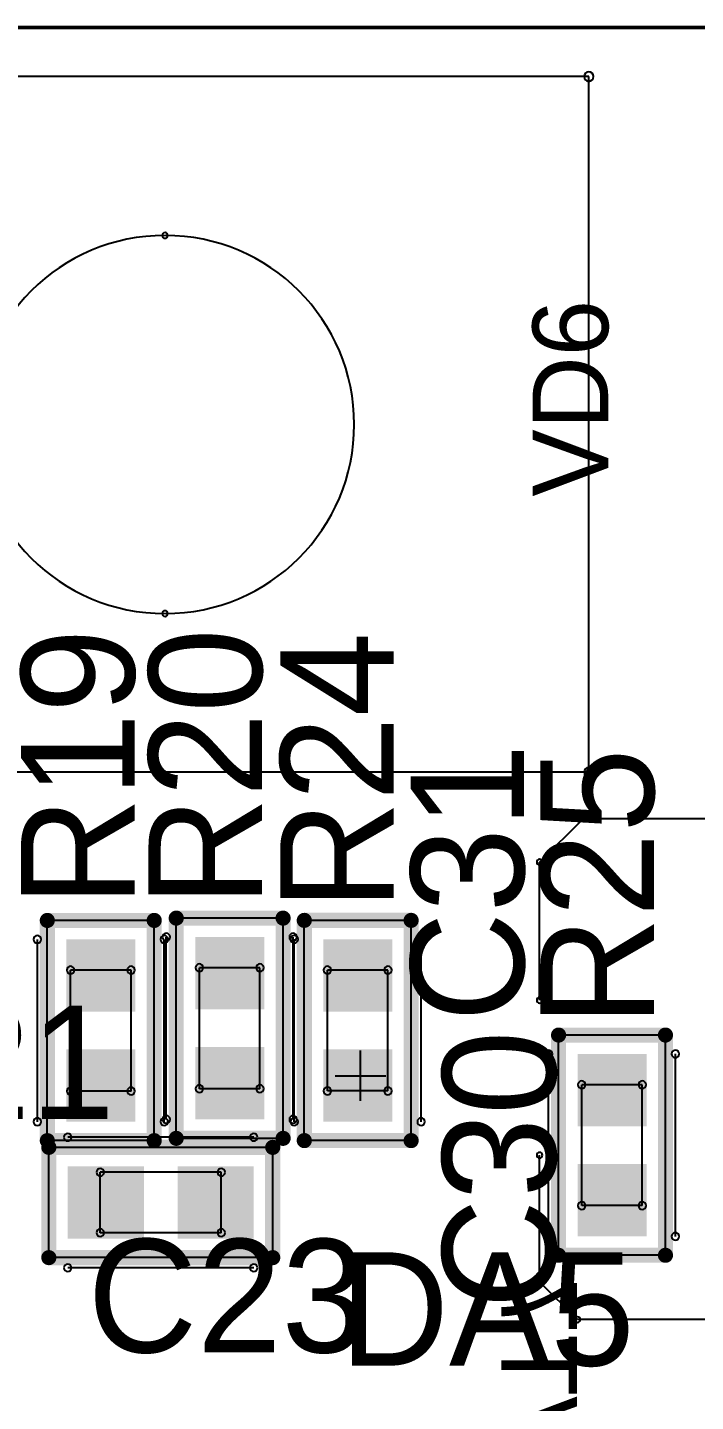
# Model space of a CAD drawing. Extents: x 23089 to 26449, y -1278 to -524.
# Drawn here: x 26348.05 to 26370.12, y -1090.04 to -1044.62 of the extents above; entities that cross this region are included whole.
import ezdxf

# ---------------------------------------------------------------- set-up
doc = ezdxf.new("R2010")
doc.units = 0
doc.header["$MEASUREMENT"] = 0
doc.layers.get('0').update_dxf_attribs({"linetype": 'CONTINUOUS', "lineweight": 50})
for name, color, linetype in [('BottomOverlay', 54, 'CONTINUOUS'), ('BottomPaste', 16, 'CONTINUOUS'), ('Mechanical20', 56, 'CONTINUOUS'), ('Mechanical21', 56, 'CONTINUOUS'), ('Mechanical23', 56, 'CONTINUOUS'), ('TopOverlay', 2, 'CONTINUOUS')]:
    doc.layers.add(name, color=color, linetype=linetype)
doc.styles.get("Standard").update_dxf_attribs({"font": 'ec5cdwin.shx'})

msp = doc.modelspace()

# ---------------------------------------------------------------- linework, layer by layer
msp.add_line((26439.095, -1044.616), (26314.095, -1044.616))
at = {"layer": 'BottomOverlay'}
for p, q in [((26348.377, -1080.793), (26348.377, -1074.763)), ((26352.568, -1080.793), (26352.568, -1074.763)), ((26352.636, -1080.717), (26352.636, -1074.687)), ((26356.827, -1080.717), (26356.827, -1074.687)), ((26356.865, -1080.792), (26356.865, -1074.761)), ((26361.056, -1080.792), (26361.056, -1074.761)), ((26365.266, -1084.583), (26365.266, -1078.553)), ((26369.457, -1084.583), (26369.457, -1078.553)), ((26355.528, -1081.305), (26349.382, -1081.305)), ((26355.528, -1085.623), (26349.382, -1085.623))]:
    msp.add_line(p, q, dxfattribs=at)
for centre, start, end in [((26348.377, -1074.763), 90, 270), ((26348.377, -1074.763), 270, 90), ((26352.568, -1074.763), 90, 270), ((26352.636, -1074.687), 90, 270), ((26352.568, -1074.763), 270, 90), ((26352.636, -1074.687), 270, 90), ((26356.827, -1074.687), 90, 270), ((26356.865, -1074.761), 90, 270), ((26356.827, -1074.687), 270, 90), ((26356.865, -1074.761), 270, 90), ((26361.056, -1074.761), 90, 270), ((26361.056, -1074.761), 270, 90), ((26365.266, -1078.553), 90, 270), ((26365.266, -1078.553), 270, 90), ((26369.457, -1078.553), 90, 270), ((26369.457, -1078.553), 270, 90), ((26348.377, -1080.793), 90, 270), ((26348.377, -1080.793), 270, 90), ((26352.568, -1080.793), 90, 270), ((26352.636, -1080.717), 90, 270), ((26352.568, -1080.793), 270, 90), ((26352.636, -1080.717), 270, 90), ((26356.827, -1080.717), 90, 270), ((26356.865, -1080.792), 90, 270), ((26356.827, -1080.717), 270, 90), ((26356.865, -1080.792), 270, 90), ((26361.056, -1080.792), 90, 270), ((26361.056, -1080.792), 270, 90), ((26349.382, -1081.305), 0, 180), ((26349.382, -1081.305), 180, 0), ((26355.528, -1081.305), 0, 180), ((26355.528, -1081.305), 180, 0), ((26365.266, -1084.583), 90, 270), ((26365.266, -1084.583), 270, 90), ((26369.457, -1084.583), 90, 270), ((26369.457, -1084.583), 270, 90), ((26349.382, -1085.623), 0, 180), ((26349.382, -1085.623), 180, 0), ((26355.528, -1085.623), 0, 180), ((26355.528, -1085.623), 180, 0)]:
    msp.add_arc(centre, 0.125, start, end, dxfattribs=at)
at = {"layer": 'BottomPaste'}
for points in [[(26351.613, -1074.763), (26351.613, -1077.158), (26349.332, -1074.763), (26349.332, -1077.158)], [(26355.871, -1074.687), (26355.871, -1077.082), (26353.591, -1074.687), (26353.591, -1077.082)], [(26360.101, -1074.761), (26360.101, -1077.157), (26357.821, -1074.761), (26357.821, -1077.157)], [(26351.613, -1078.398), (26351.613, -1080.793), (26349.332, -1078.398), (26349.332, -1080.793)], [(26355.871, -1078.322), (26355.871, -1080.717), (26353.591, -1078.322), (26353.591, -1080.717)], [(26360.101, -1078.396), (26360.101, -1080.792), (26357.821, -1078.396), (26357.821, -1080.792)], [(26368.502, -1078.553), (26368.502, -1080.948), (26366.222, -1078.553), (26366.222, -1080.948)], [(26351.898, -1084.661), (26349.382, -1084.661), (26351.898, -1082.266), (26349.382, -1082.266)], [(26355.528, -1084.661), (26353.011, -1084.661), (26355.528, -1082.266), (26353.011, -1082.266)], [(26368.502, -1082.188), (26368.502, -1084.583), (26366.222, -1082.188), (26366.222, -1084.583)]]:
    msp.add_solid(points, dxfattribs=at)
at = {"layer": 'Mechanical20'}
for p, q in [((26352.238, -1074.138), (26348.707, -1074.138)), ((26348.707, -1081.418), (26348.707, -1074.138)), ((26352.238, -1081.418), (26352.238, -1074.138)), ((26356.496, -1074.062), (26352.966, -1074.062)), ((26352.966, -1081.342), (26352.966, -1074.062)), ((26356.496, -1081.342), (26356.496, -1074.062)), ((26360.726, -1074.136), (26357.196, -1074.136)), ((26357.196, -1081.417), (26357.196, -1074.136)), ((26360.726, -1081.417), (26360.726, -1074.136)), ((26369.127, -1077.928), (26365.597, -1077.928)), ((26365.597, -1085.208), (26365.597, -1077.928)), ((26369.127, -1085.208), (26369.127, -1077.928)), ((26352.238, -1081.418), (26348.707, -1081.418)), ((26356.496, -1081.342), (26352.966, -1081.342)), ((26360.726, -1081.417), (26357.196, -1081.417)), ((26348.757, -1085.286), (26348.757, -1081.641)), ((26356.153, -1081.641), (26348.757, -1081.641)), ((26356.153, -1085.286), (26356.153, -1081.641)), ((26369.127, -1085.208), (26365.597, -1085.208)), ((26356.153, -1085.286), (26348.757, -1085.286))]:
    msp.add_line(p, q, dxfattribs=at)
for centre, start, end in [((26348.707, -1074.138), 90, 270), ((26348.707, -1074.138), 90, 270), ((26348.707, -1074.138), 270, 90), ((26348.707, -1074.138), 270, 90), ((26352.238, -1074.138), 90, 270), ((26352.238, -1074.138), 90, 270), ((26352.238, -1074.138), 270, 90), ((26352.238, -1074.138), 270, 90), ((26352.966, -1074.062), 90, 270), ((26352.966, -1074.062), 90, 270), ((26352.966, -1074.062), 270, 90), ((26352.966, -1074.062), 270, 90), ((26356.496, -1074.062), 90, 270), ((26356.496, -1074.062), 90, 270), ((26356.496, -1074.062), 270, 90), ((26356.496, -1074.062), 270, 90), ((26357.196, -1074.136), 90, 270), ((26357.196, -1074.136), 90, 270), ((26357.196, -1074.136), 270, 90), ((26357.196, -1074.136), 270, 90), ((26360.726, -1074.136), 90, 270), ((26360.726, -1074.136), 90, 270), ((26360.726, -1074.136), 270, 90), ((26360.726, -1074.136), 270, 90), ((26365.597, -1077.928), 90, 270), ((26365.597, -1077.928), 90, 270), ((26365.597, -1077.928), 270, 90), ((26365.597, -1077.928), 270, 90), ((26369.127, -1077.928), 90, 270), ((26369.127, -1077.928), 90, 270), ((26369.127, -1077.928), 270, 90), ((26369.127, -1077.928), 270, 90), ((26348.707, -1081.418), 90, 270), ((26348.707, -1081.418), 90, 270), ((26348.757, -1081.641), 0, 180), ((26348.757, -1081.641), 0, 180), ((26348.707, -1081.418), 270, 90), ((26348.707, -1081.418), 270, 90), ((26352.238, -1081.418), 90, 270), ((26352.238, -1081.418), 90, 270), ((26352.238, -1081.418), 270, 90), ((26352.238, -1081.418), 270, 90), ((26352.966, -1081.342), 90, 270), ((26352.966, -1081.342), 90, 270), ((26352.966, -1081.342), 270, 90), ((26352.966, -1081.342), 270, 90), ((26356.153, -1081.641), 0, 180), ((26356.153, -1081.641), 0, 180), ((26356.496, -1081.342), 90, 270), ((26356.496, -1081.342), 90, 270), ((26356.496, -1081.342), 270, 90), ((26356.496, -1081.342), 270, 90), ((26357.196, -1081.417), 90, 270), ((26357.196, -1081.417), 90, 270), ((26357.196, -1081.417), 270, 90), ((26357.196, -1081.417), 270, 90), ((26360.726, -1081.417), 90, 270), ((26360.726, -1081.417), 90, 270), ((26360.726, -1081.417), 270, 90), ((26360.726, -1081.417), 270, 90), ((26348.757, -1081.641), 180, 0), ((26348.757, -1081.641), 180, 0), ((26356.153, -1081.641), 180, 0), ((26356.153, -1081.641), 180, 0), ((26348.757, -1085.286), 0, 180), ((26348.757, -1085.286), 0, 180), ((26356.153, -1085.286), 0, 180), ((26356.153, -1085.286), 0, 180), ((26365.597, -1085.208), 90, 270), ((26365.597, -1085.208), 90, 270), ((26365.597, -1085.208), 270, 90), ((26365.597, -1085.208), 270, 90), ((26369.127, -1085.208), 90, 270), ((26369.127, -1085.208), 90, 270), ((26369.127, -1085.208), 270, 90), ((26369.127, -1085.208), 270, 90), ((26348.757, -1085.286), 180, 0), ((26348.757, -1085.286), 180, 0), ((26356.153, -1085.286), 180, 0), ((26356.153, -1085.286), 180, 0)]:
    msp.add_arc(centre, 0.125, start, end, dxfattribs=at)
at = {"layer": 'Mechanical21', "const_width": 0.5}
for points in [[(26348.707, -1081.418), (26348.707, -1074.138)], [(26352.238, -1074.138), (26348.707, -1074.138)], [(26352.238, -1081.418), (26352.238, -1074.138)], [(26352.966, -1081.342), (26352.966, -1074.062)], [(26356.496, -1074.062), (26352.966, -1074.062)], [(26356.496, -1081.342), (26356.496, -1074.062)], [(26357.196, -1081.417), (26357.196, -1074.136)], [(26360.726, -1074.136), (26357.196, -1074.136)], [(26360.726, -1081.417), (26360.726, -1074.136)], [(26365.597, -1085.208), (26365.597, -1077.928)], [(26369.127, -1077.928), (26365.597, -1077.928)], [(26369.127, -1085.208), (26369.127, -1077.928)], [(26352.238, -1081.418), (26348.707, -1081.418)], [(26356.496, -1081.342), (26352.966, -1081.342)], [(26360.726, -1081.417), (26357.196, -1081.417)], [(26356.153, -1081.641), (26348.757, -1081.641)], [(26348.757, -1085.286), (26348.757, -1081.641)], [(26356.153, -1085.286), (26356.153, -1081.641)], [(26356.153, -1085.286), (26348.757, -1085.286)], [(26369.127, -1085.208), (26365.597, -1085.208)]]:
    msp.add_lwpolyline(points, dxfattribs=at)
at = {"layer": 'Mechanical21', "const_width": 0.25}
for points in [[(26348.707, -1074.013, -1), (26348.707, -1074.263, -1)], [(26348.707, -1074.013, -1), (26348.707, -1074.263, -1)], [(26352.238, -1074.013, -1), (26352.238, -1074.263, -1)], [(26352.238, -1074.013, -1), (26352.238, -1074.263, -1)], [(26352.966, -1073.937, -1), (26352.966, -1074.187, -1)], [(26352.966, -1073.937, -1), (26352.966, -1074.187, -1)], [(26356.496, -1073.937, -1), (26356.496, -1074.187, -1)], [(26356.496, -1073.937, -1), (26356.496, -1074.187, -1)], [(26357.196, -1074.011, -1), (26357.196, -1074.261, -1)], [(26357.196, -1074.011, -1), (26357.196, -1074.261, -1)], [(26360.726, -1074.011, -1), (26360.726, -1074.261, -1)], [(26360.726, -1074.011, -1), (26360.726, -1074.261, -1)], [(26365.597, -1077.803, -1), (26365.597, -1078.053, -1)], [(26365.597, -1077.803, -1), (26365.597, -1078.053, -1)], [(26369.127, -1077.803, -1), (26369.127, -1078.053, -1)], [(26369.127, -1077.803, -1), (26369.127, -1078.053, -1)], [(26348.707, -1081.293, -1), (26348.707, -1081.543, -1)], [(26348.707, -1081.293, -1), (26348.707, -1081.543, -1)], [(26352.238, -1081.293, -1), (26352.238, -1081.543, -1)], [(26352.238, -1081.293, -1), (26352.238, -1081.543, -1)], [(26352.966, -1081.217, -1), (26352.966, -1081.467, -1)], [(26352.966, -1081.217, -1), (26352.966, -1081.467, -1)], [(26356.496, -1081.217, -1), (26356.496, -1081.467, -1)], [(26356.496, -1081.217, -1), (26356.496, -1081.467, -1)], [(26357.196, -1081.292, -1), (26357.196, -1081.542, -1)], [(26357.196, -1081.292, -1), (26357.196, -1081.542, -1)], [(26360.726, -1081.292, -1), (26360.726, -1081.542, -1)], [(26360.726, -1081.292, -1), (26360.726, -1081.542, -1)], [(26348.882, -1081.641, -1), (26348.632, -1081.641, -1)], [(26348.882, -1081.641, -1), (26348.632, -1081.641, -1)], [(26356.278, -1081.641, -1), (26356.028, -1081.641, -1)], [(26356.278, -1081.641, -1), (26356.028, -1081.641, -1)], [(26348.882, -1085.286, -1), (26348.632, -1085.286, -1)], [(26348.882, -1085.286, -1), (26348.632, -1085.286, -1)], [(26356.278, -1085.286, -1), (26356.028, -1085.286, -1)], [(26356.278, -1085.286, -1), (26356.028, -1085.286, -1)], [(26365.597, -1085.083, -1), (26365.597, -1085.333, -1)], [(26365.597, -1085.083, -1), (26365.597, -1085.333, -1)], [(26369.127, -1085.083, -1), (26369.127, -1085.333, -1)], [(26369.127, -1085.083, -1), (26369.127, -1085.333, -1)]]:
    msp.add_lwpolyline(points, format="xyb", close=True, dxfattribs=at)
at = {"layer": 'Mechanical23'}
for p, q in [((26355.731, -1075.702), (26353.731, -1075.702)), ((26353.731, -1079.702), (26353.731, -1075.702)), ((26355.731, -1079.702), (26355.731, -1075.702)), ((26351.473, -1075.778), (26349.473, -1075.778)), ((26349.473, -1079.778), (26349.473, -1075.778)), ((26351.473, -1079.778), (26351.473, -1075.778)), ((26359.961, -1075.777), (26357.961, -1075.777)), ((26357.961, -1079.777), (26357.961, -1075.777)), ((26359.961, -1079.777), (26359.961, -1075.777)), ((26351.473, -1079.778), (26349.473, -1079.778)), ((26355.731, -1079.702), (26353.731, -1079.702)), ((26359.961, -1079.777), (26357.961, -1079.777)), ((26368.362, -1079.568), (26366.362, -1079.568)), ((26366.362, -1083.568), (26366.362, -1079.568)), ((26368.362, -1083.568), (26368.362, -1079.568)), ((26350.455, -1084.464), (26350.455, -1082.464)), ((26354.455, -1082.464), (26350.455, -1082.464)), ((26354.455, -1084.464), (26354.455, -1082.464)), ((26368.362, -1083.568), (26366.362, -1083.568)), ((26354.455, -1084.464), (26350.455, -1084.464))]:
    msp.add_line(p, q, dxfattribs=at)
for centre, start, end in [((26349.473, -1075.778), 90, 270), ((26349.473, -1075.778), 90, 270), ((26349.473, -1075.778), 270, 90), ((26349.473, -1075.778), 270, 90), ((26351.473, -1075.778), 90, 270), ((26351.473, -1075.778), 90, 270), ((26351.473, -1075.778), 270, 90), ((26351.473, -1075.778), 270, 90), ((26353.731, -1075.702), 90, 270), ((26353.731, -1075.702), 90, 270), ((26353.731, -1075.702), 270, 90), ((26353.731, -1075.702), 270, 90), ((26355.731, -1075.702), 90, 270), ((26355.731, -1075.702), 90, 270), ((26355.731, -1075.702), 270, 90), ((26355.731, -1075.702), 270, 90), ((26357.961, -1075.777), 90, 270), ((26357.961, -1075.777), 90, 270), ((26357.961, -1075.777), 270, 90), ((26357.961, -1075.777), 270, 90), ((26359.961, -1075.777), 90, 270), ((26359.961, -1075.777), 90, 270), ((26359.961, -1075.777), 270, 90), ((26359.961, -1075.777), 270, 90), ((26349.473, -1079.778), 90, 270), ((26349.473, -1079.778), 90, 270), ((26349.473, -1079.778), 270, 90), ((26349.473, -1079.778), 270, 90), ((26351.473, -1079.778), 90, 270), ((26351.473, -1079.778), 90, 270), ((26351.473, -1079.778), 270, 90), ((26351.473, -1079.778), 270, 90), ((26353.731, -1079.702), 90, 270), ((26353.731, -1079.702), 90, 270), ((26353.731, -1079.702), 270, 90), ((26353.731, -1079.702), 270, 90), ((26355.731, -1079.702), 90, 270), ((26355.731, -1079.702), 90, 270), ((26355.731, -1079.702), 270, 90), ((26355.731, -1079.702), 270, 90), ((26357.961, -1079.777), 90, 270), ((26357.961, -1079.777), 90, 270), ((26357.961, -1079.777), 270, 90), ((26357.961, -1079.777), 270, 90), ((26359.961, -1079.777), 90, 270), ((26359.961, -1079.777), 90, 270), ((26359.961, -1079.777), 270, 90), ((26359.961, -1079.777), 270, 90), ((26366.362, -1079.568), 90, 270), ((26366.362, -1079.568), 90, 270), ((26366.362, -1079.568), 270, 90), ((26366.362, -1079.568), 270, 90), ((26368.362, -1079.568), 90, 270), ((26368.362, -1079.568), 90, 270), ((26368.362, -1079.568), 270, 90), ((26368.362, -1079.568), 270, 90), ((26350.455, -1082.464), 0, 180), ((26350.455, -1082.464), 0, 180), ((26350.455, -1082.464), 180, 0), ((26350.455, -1082.464), 180, 0), ((26354.455, -1082.464), 0, 180), ((26354.455, -1082.464), 0, 180), ((26354.455, -1082.464), 180, 0), ((26354.455, -1082.464), 180, 0), ((26366.362, -1083.568), 90, 270), ((26366.362, -1083.568), 90, 270), ((26366.362, -1083.568), 270, 90), ((26366.362, -1083.568), 270, 90), ((26368.362, -1083.568), 90, 270), ((26368.362, -1083.568), 90, 270), ((26368.362, -1083.568), 270, 90), ((26368.362, -1083.568), 270, 90), ((26350.455, -1084.464), 0, 180), ((26350.455, -1084.464), 0, 180), ((26354.455, -1084.464), 0, 180), ((26354.455, -1084.464), 0, 180), ((26350.455, -1084.464), 180, 0), ((26350.455, -1084.464), 180, 0), ((26354.455, -1084.464), 180, 0), ((26354.455, -1084.464), 180, 0)]:
    msp.add_arc(centre, 0.125, start, end, dxfattribs=at)
at = {"layer": 'TopOverlay'}
for p, q in [((26366.595, -1046.241), (26338.845, -1046.241)), ((26366.595, -1069.241), (26366.595, -1046.241)), ((26366.595, -1069.241), (26338.845, -1069.241)), ((26366.407, -1070.774), (26364.97, -1072.211)), ((26381.47, -1070.774), (26366.407, -1070.774)), ((26364.97, -1076.774), (26364.97, -1072.211)), ((26359.053, -1080.107), (26359.053, -1078.44)), ((26358.22, -1079.274), (26359.886, -1079.274)), ((26364.97, -1086.086), (26364.97, -1081.899)), ((26366.22, -1087.336), (26364.97, -1086.086)), ((26381.47, -1087.336), (26366.22, -1087.336))]:
    msp.add_line(p, q, dxfattribs=at)
for centre, radius, start, end in [((26366.595, -1046.241), 0.156, 90, 270), ((26366.595, -1046.241), 0.156, 90, 270), ((26366.595, -1046.241), 0.156, 270, 90), ((26366.595, -1046.241), 0.156, 270, 90), ((26352.595, -1057.741), 6.25, 90, 270), ((26352.595, -1051.491), 0.0938, 90, 270), ((26352.595, -1051.491), 0.0938, 270, 90), ((26352.595, -1057.741), 6.25, 270, 90), ((26352.595, -1063.991), 0.0938, 90, 270), ((26352.595, -1063.991), 0.0938, 270, 90), ((26366.595, -1069.241), 0.156, 90, 270), ((26366.595, -1069.241), 0.156, 90, 270), ((26366.595, -1069.241), 0.156, 270, 90), ((26366.595, -1069.241), 0.156, 270, 90), ((26366.407, -1070.774), 0.0938, 0, 180), ((26366.407, -1070.774), 0.0938, 0, 180), ((26366.407, -1070.774), 0.0938, 180, 0), ((26366.407, -1070.774), 0.0938, 180, 0), ((26364.97, -1072.211), 0.0938, 0, 180), ((26364.97, -1072.211), 0.0938, 0, 180), ((26364.97, -1072.211), 0.0938, 180, 0), ((26364.97, -1072.211), 0.0938, 180, 0), ((26364.97, -1076.774), 0.0938, 0, 180), ((26364.97, -1076.774), 0.0938, 180, 0), ((26364.97, -1081.899), 0.0938, 0, 180), ((26364.97, -1081.899), 0.0938, 180, 0), ((26364.97, -1086.086), 0.0938, 0, 180), ((26364.97, -1086.086), 0.0938, 0, 180), ((26364.97, -1086.086), 0.0938, 180, 0), ((26364.97, -1086.086), 0.0938, 180, 0), ((26366.22, -1087.336), 0.0938, 0, 180), ((26366.22, -1087.336), 0.0938, 0, 180), ((26366.22, -1087.336), 0.0938, 180, 0), ((26366.22, -1087.336), 0.0938, 180, 0)]:
    msp.add_arc(centre, radius, start, end, dxfattribs=at)

# ---------------------------------------------------------------- texts
at = {"layer": 'BottomOverlay'}
for s, height, p in [('VD6', 2.5, (26367.236, -1060.129)), ('R19', 3.75, (26351.588, -1073.689)), ('R20', 3.75, (26355.799, -1073.682)), ('R24', 3.75, (26360.15, -1073.807)), ('C31', 3.75, (26364.458, -1077.491)), ('R25', 3.75, (26368.748, -1077.647))]:
    msp.add_text(s, height=height, rotation=90, dxfattribs=at).set_placement(p)
for s, p in [('C21', (26341.739, -1080.705)), ('C23', (26350.036, -1088.421)), ('DA5', (26358.357, -1088.857))]:
    msp.add_text(s, height=3.75, dxfattribs=at).set_placement(p)
at = {"layer": 'TopOverlay', "text_generation_flag": 2}
for s, height, p in [('C30', 3.75, (26361.75, -1086.978)), ('VT7', 2.5, (26363.704, -1092.092))]:
    msp.add_text(s, height=height, rotation=270, dxfattribs=at).set_placement(p)

doc.saveas('drawing.dxf')
